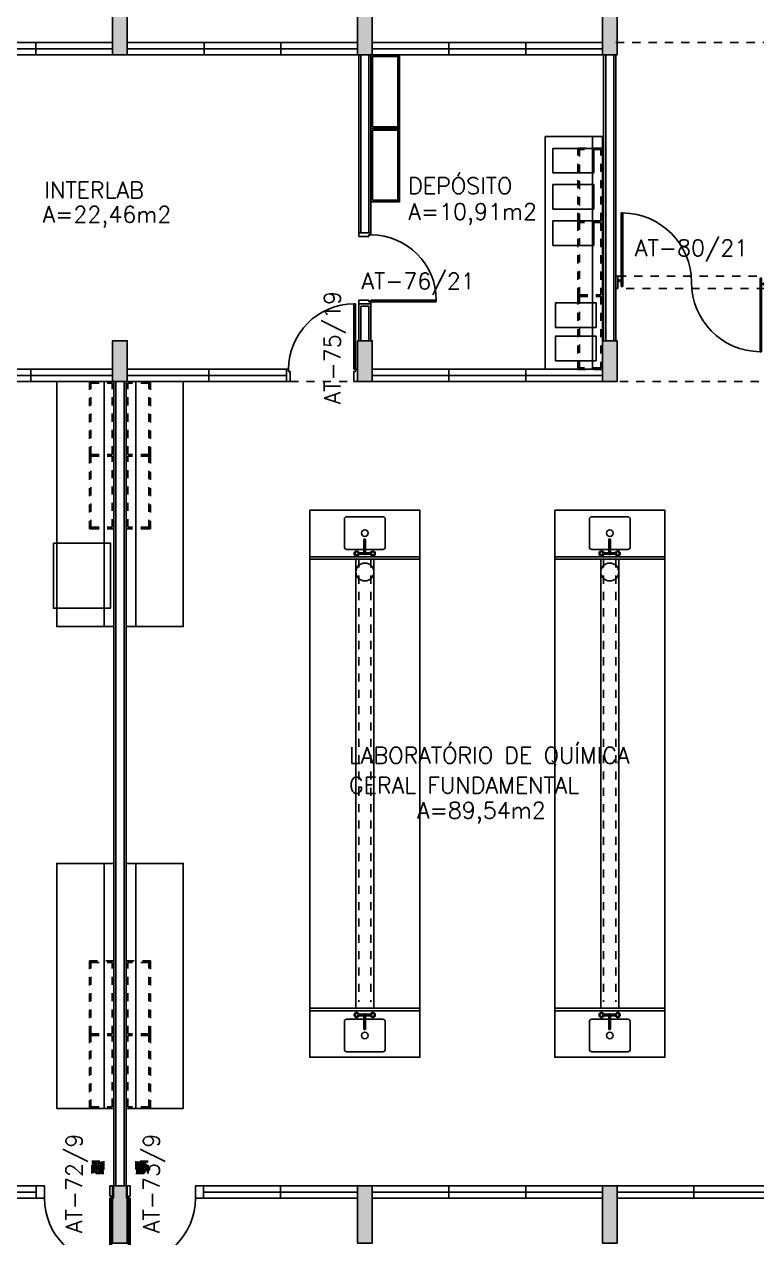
# Model space of a CAD drawing. Header units: metres. Extents: x -31 to 130, y -13 to 69.
# Drawn here: x 71.03 to 80, y -0.56 to 14.3 of the extents above; entities that cross this region are included whole.
import ezdxf

# ---------------------------------------------------------------- set-up
doc = ezdxf.new("R2010")
doc.units = ezdxf.units.M
doc.header["$LTSCALE"] = 0.002
doc.header["$MEASUREMENT"] = 0
doc.linetypes.add('HIDDEN', pattern=[9.525, 6.35, -3.175])
doc.linetypes.add('HIDDEN2', pattern=[4.7625, 3.175, -1.5875])
doc.layers.get('0').update_dxf_attribs({"linetype": 'CONTINUOUS'})
for name, color, linetype in [('ar-alv', 2, 'CONTINUOUS'), ('ar-armario', 1, 'CONTINUOUS'), ('ar-armarioproj', 1, 'HIDDEN'), ('ar-banc', 1, 'CONTINUOUS'), ('ar-castelo', 2, 'CONTINUOUS'), ('ar-equip', 2, 'CONTINUOUS'), ('ar-esq', 2, 'CONTINUOUS'), ('ar-estc', 1, 'CONTINUOUS'), ('ar-porta', 1, 'CONTINUOUS'), ('ar-proj', 1, 'HIDDEN'), ('ar-projarmario', 1, 'HIDDEN'), ('ar-ralo', 1, 'CONTINUOUS'), ('ar-reboco', 2, 'CONTINUOUS'), ('armario piso-teto', 1, 'CONTINUOUS'), ('banc', 1, 'CONTINUOUS'), ('banc-proj', 1, 'HIDDEN2'), ('bnc-1', 1, 'CONTINUOUS'), ('castelo', 2, 'CONTINUOUS'), ('COZ1', 1, 'CONTINUOUS'), ('DET-PIVO', 2, 'CONTINUOUS'), ('ENDEREÇO', 2, 'CONTINUOUS'), ('esq-01', 1, 'CONTINUOUS'), ('esq-02', 1, 'CONTINUOUS'), ('estc-01', 3, 'CONTINUOUS'), ('h-estc', 3, 'CONTINUOUS'), ('PROJ-MARCO', 1, 'HIDDEN'), ('ptm', 2, 'CONTINUOUS'), ('ralo', 1, 'HIDDEN2'), ('TEXTO', 2, 'CONTINUOUS'), ('TRNR1', 1, 'CONTINUOUS'), ('ÁREA', 2, 'CONTINUOUS')]:
    doc.layers.add(name, color=color, linetype=linetype)
doc.styles.add('UNB-100', font='simplex.shx', dxfattribs={"height": 0.2})
doc.styles.add('UNB1-100', font='simplex.shx', dxfattribs={"height": 0.2})

# ---------------------------------------------------------------- blocks, each defined once
blk = doc.blocks.new('plr01-01p')
at = {"layer": 'h-estc'}
blk.add_hatch(color=3, dxfattribs=at).paths.add_polyline_path([(0.09, 0.075), (-0.09, 0.075), (-0.09, -0.625), (0.09, -0.625)])
at = {"layer": 'estc-01', "color": 3}
blk.add_lwpolyline([(-0.09, 0.075), (-0.09, -0.625), (0.09, -0.625), (0.09, 0.075)], close=True, dxfattribs=at)
blk = doc.blocks.new('esq02-01p')
at = {"layer": 'esq-01'}
for p, q in [((2.91, 0), (0.09, 0)), ((1.03, -0.075), (1.03, 0.075)), ((1.97, -0.075), (1.97, 0.075))]:
    blk.add_line(p, q, dxfattribs=at)
at = {"layer": 'esq-02'}
blk.add_lwpolyline([(2.91, -0.075), (0.09, -0.075), (0.09, 0.075), (2.91, 0.075)], close=True, dxfattribs=at)
blk = doc.blocks.new('plr02-01p')
at = {"layer": 'h-estc'}
blk.add_hatch(color=3, dxfattribs=at).paths.add_polyline_path([(0.09, 0.075), (-0.09, 0.075), (-0.09, -0.425), (0.09, -0.425)])
at = {"layer": 'estc-01', "color": 3}
blk.add_lwpolyline([(-0.09, 0.075), (-0.09, -0.425), (0.09, -0.425), (0.09, 0.075)], close=True, dxfattribs=at)
blk = doc.blocks.new('esq15-01p')
at = {"layer": 'esq-01'}
for p, q in [((2.91, 0), (0.09, 0)), ((1.03, -0.075), (1.03, 0.075)), ((1.97, -0.075), (1.97, 0.075))]:
    blk.add_line(p, q, dxfattribs=at)
at = {"layer": 'esq-02'}
blk.add_lwpolyline([(2.91, -0.075), (0.09, -0.075), (0.09, 0.075), (2.91, 0.075)], close=True, dxfattribs=at)
blk = doc.blocks.new('pm-80-01p')
at = {"layer": 'ptm'}
for p, q in [((0.105, 0.075), (0.105, 0.875)), ((0.125, 0.875), (0.105, 0.875)), ((0.125, 0.075), (0.125, 0.875)), ((0.105, 0.075), (0.08, 0.075)), ((0.08, 0.075), (0.08, -0.075)), ((0.125, 0.075), (0.105, 0.075)), ((0.105, 0.075), (0.105, 0.05)), ((0.125, 0.05), (0.105, 0.05)), ((0.125, 0.05), (0.125, -0.075)), ((0.905, 0.05), (0.905, -0.075)), ((0.905, 0.05), (0.925, 0.05)), ((0.925, 0.075), (0.95, 0.075)), ((0.925, 0.075), (0.925, 0.05)), ((0.95, 0.075), (0.95, -0.075)), ((0.08, -0.075), (0.125, -0.075)), ((0.95, -0.075), (0.905, -0.075))]:
    blk.add_line(p, q, dxfattribs=at)
at = {"layer": 'ptm', "color": 1}
blk.add_arc((0.125, 0.075), 0.8, 360, 90, dxfattribs=at)
blk = doc.blocks.new('esq16-01p')
at = {"layer": 'esq-01'}
for p, q in [((2.025, 0), (0.075, 0)), ((1.075, 0.075), (1.075, -0.075)), ((2.025, 0.075), (2.025, -0.075))]:
    blk.add_line(p, q, dxfattribs=at)
at = {"layer": 'esq-02'}
blk.add_lwpolyline([(2.025, 0.075), (0.075, 0.075), (0.075, -0.075), (2.025, -0.075)], close=True, dxfattribs=at)
at = {"rotation": 180}
blk.add_blockref('pm-80-01p', (2.975, 0), dxfattribs=at)
blk = doc.blocks.new('TRNR-01P')
at = {"layer": 'TRNR1'}
for p, q in [((-0.009, 0.083), (-0.009, 0.011)), ((0, 0.009), (0.17, 0.009)), ((0.009, 0.083), (0.009, 0.009)), ((-0.009, -0.011), (-0.009, -0.083)), ((0, -0.009), (0.17, -0.009)), ((0.009, -0.009), (0.009, -0.083))]:
    blk.add_line(p, q, dxfattribs=at)
for centre in [(0, 0.1), (0, -0.1)]:
    blk.add_circle(centre, 0.02, dxfattribs=at)
for centre, radius, start, end in [((0, 0.1), 0.03, 289.4712, 250.5288), ((0, 0), 0.014, 130.0052, 229.9948), ((0, 0), 0.009, 90, 270), ((0.17, 0), 0.009, 270, 90), ((0, -0.1), 0.03, 109.4712, 70.5288)]:
    blk.add_arc(centre, radius, start, end, dxfattribs=at)
blk = doc.blocks.new('CUBAcoz-01P')
at = {"layer": 'COZ1'}
for p, q in [((-0.25, -0.4705), (-0.25, -0.1305)), ((-0.22, -0.1005), (0.22, -0.1005)), ((0.25, -0.4705), (0.25, -0.1305)), ((-0.22, -0.5005), (0.22, -0.5005))]:
    blk.add_line(p, q, dxfattribs=at)
blk.add_circle((0, -0.3005), 0.04, dxfattribs=at)
for centre, start, end in [((-0.22, -0.1305), 90, 180), ((0.22, -0.1305), 0, 90), ((-0.22, -0.4705), 180, 270), ((0.22, -0.4705), 270, 0)]:
    blk.add_arc(centre, 0.03, start, end, dxfattribs=at)
blk = doc.blocks.new('bnc-pq-01p')
at = {"layer": 'banc-proj'}
for p, q in [((-0.075, 6.525), (-0.075, 1.103)), ((0.075, 6.525), (0.075, 1.103))]:
    blk.add_line(p, q, dxfattribs=at)
at = {"layer": 'bnc-1'}
for p, q in [((-0.675, 6.525), (-0.675, 7.125)), ((-0.675, 7.125), (0.675, 7.125)), ((0.675, 7.125), (0.675, 6.525)), ((0.675, 6.555), (-0.675, 6.555)), ((-0.09, 6.525), (-0.675, 6.525)), ((-0.675, 1.025), (-0.675, 6.525)), ((0.675, 6.525), (0.09, 6.525)), ((0.09, 6.525), (0.675, 6.525)), ((0.675, 6.525), (0.675, 1.025)), ((-0.09, 1.025), (-0.675, 1.025)), ((0.675, 0.995), (-0.675, 0.995)), ((0.675, 1.025), (0.09, 1.025))]:
    blk.add_line(p, q, dxfattribs=at)
blk.add_lwpolyline([(-0.11, 1.025), (-0.675, 1.025), (-0.675, 0.425), (0.675, 0.425), (0.675, 1.025), (0.11, 1.025)], dxfattribs=at)
at = {"layer": 'castelo'}
for p, q in [((-0.11, 1.025), (-0.11, 6.525)), ((-0.11, 6.525), (0.11, 6.525)), ((0.11, 1.025), (0.11, 6.525)), ((-0.11, 1.025), (0.11, 1.025))]:
    blk.add_line(p, q, dxfattribs=at)
blk.add_circle((0, 6.368), 0.11, dxfattribs=at)
at = {"layer": 'bnc-1', "xscale": -1}
for name, p, rotation in [('CUBAcoz-01P', (0, 6.544), 180), ('TRNR-01P', (-0.002, 0.943), 90)]:
    blk.add_blockref(name, p, dxfattribs=dict(at, rotation=rotation))
at = {"layer": 'bnc-1', "rotation": 90}
blk.add_blockref('TRNR-01P', (-0.002, 6.595), dxfattribs=at)
at = {"layer": 'bnc-1'}
blk.add_blockref('CUBAcoz-01P', (0, 0.993), dxfattribs=at)
blk = doc.blocks.new('esq04-01p')
at = {"layer": 'esq-01'}
blk.add_line((1.975, 0), (0.09, 0), dxfattribs=at)
at = {"layer": 'esq-02'}
blk.add_line((1.0325, 0.075), (1.0325, -0.075), dxfattribs=at)
for points in [[(1.975, -0.075), (0.09, -0.075), (0.09, 0.075), (1.975, 0.075), (1.975, -0.075)], [(2.075, 0.075), (1.975, 0.075), (1.975, -0.075), (2.075, -0.075)]]:
    blk.add_lwpolyline(points, close=True, dxfattribs=at)
at = {"layer": 'ptm'}
for p, q in [((2.875, 0.075), (2.875, 0.875)), ((2.875, 0.875), (2.895, 0.875)), ((2.895, 0.075), (2.895, 0.875)), ((2.075, 0.075), (2.05, 0.075)), ((2.075, 0.075), (2.075, 0.05)), ((2.875, 0.075), (2.895, 0.075)), ((2.875, 0.05), (2.875, -0.075)), ((2.875, 0.05), (2.895, 0.05)), ((2.895, 0.075), (2.92, 0.075)), ((2.895, 0.075), (2.895, 0.05)), ((2.92, 0.075), (2.92, -0.075)), ((2.92, -0.075), (2.875, -0.075))]:
    blk.add_line(p, q, dxfattribs=at)
at = {"layer": 'ptm', "color": 1}
blk.add_arc((2.875, 0.075), 0.8, 90, 180, dxfattribs=at)
blk = doc.blocks.new('bnc-15p')
at = {"layer": 'banc', "color": 1}
blk.add_lwpolyline([(-1.5, 0), (1.5, 0), (1.5, 0.7), (-1.5, 0.7)], close=True, dxfattribs=at)
blk = doc.blocks.new('bnc-09p')
at = {"layer": 'banc', "color": 1}
blk.add_lwpolyline([(-1.425, 0), (1.425, 0), (1.425, 0.7), (-1.425, 0.7)], close=True, dxfattribs=at)
blk = doc.blocks.new('pm-dp90-01p')
at = {"layer": 'DET-PIVO'}
for centre in [(-0.85, 0), (0.85, 0)]:
    blk.add_circle(centre, 0.005, dxfattribs=at)
at = {"layer": 'PROJ-MARCO'}
for p, q in [((0.9, 0.075), (-0.9, 0.075)), ((-0.9, -0.075), (0.9, -0.075))]:
    blk.add_line(p, q, dxfattribs=at)
at = {"layer": 'ptm'}
for p, q in [((0.84, -0.05), (0.84, 0.85)), ((0.84, 0.85), (0.86, 0.85)), ((0.86, -0.05), (0.86, 0.85)), ((-0.925, -0.075), (-0.925, 0.075)), ((-0.925, 0.075), (-0.9, 0.075)), ((-0.9, -0.075), (-0.9, 0.075)), ((-0.86, 0.05), (-0.86, -0.85)), ((-0.84, 0.05), (-0.86, 0.05)), ((-0.84, 0.05), (-0.84, -0.85)), ((0.88, 0.03), (0.9, 0.03)), ((0.88, 0.01), (0.88, 0.03)), ((0.88, 0.01), (0.9, 0.01)), ((0.9, 0.075), (0.925, 0.075)), ((0.9, 0.075), (0.9, -0.075)), ((0.925, 0.075), (0.925, -0.075)), ((-0.9, -0.075), (-0.925, -0.075)), ((-0.88, -0.01), (-0.9, -0.01)), ((-0.88, -0.03), (-0.9, -0.03)), ((-0.88, -0.01), (-0.88, -0.03)), ((0.84, -0.05), (0.86, -0.05)), ((0.925, -0.075), (0.9, -0.075)), ((-0.84, -0.85), (-0.86, -0.85))]:
    blk.add_line(p, q, dxfattribs=at)
at = {"layer": 'ptm', "color": 1}
for centre, start, end in [((0.85, 0), 90.6743, 180), ((-0.85, 0), 270.6743, 0)]:
    blk.add_arc(centre, 0.85, start, end, dxfattribs=at)
blk = doc.blocks.new('mob-ar2')
at = {"layer": 'ar-armarioproj'}
for p, q in [((-0.9025, 0.3), (-0.9025, 0)), ((-0.0025, 0.3), (-0.9025, 0.3)), ((-0.4525, 0.28), (-0.4525, 0.3)), ((-0.0025, 0.28), (-0.0025, 0.3)), ((0.9025, 0.3), (0.0025, 0.3)), ((0.0025, 0.28), (0.0025, 0.3)), ((0.4525, 0.28), (0.4525, 0.3)), ((0.9025, 0.28), (0.9025, 0.3)), ((-0.8825, 0.28), (-0.9025, 0.28)), ((-0.01, 0.28), (-0.8925, 0.28)), ((-0.8825, 0.28), (-0.8825, 0.02)), ((-0.01, 0.28), (-0.01, 0.02)), ((-0.01, 0.28), (0.01, 0.28)), ((0.01, 0.28), (0.01, 0.02)), ((0.8925, 0.28), (0.01, 0.28)), ((0.8825, 0.28), (0.8825, 0.02)), ((0.8825, 0.28), (0.9025, 0.28)), ((0.9025, 0.28), (0.9025, 0)), ((-0.01, 0.02), (-0.8825, 0.02)), ((0.01, 0), (-0.01, 0)), ((0.8825, 0.02), (0.01, 0.02)), ((-0.01, 0), (-0.9025, 0)), ((0.8825, 0), (0.01, 0)), ((0.9025, 0), (0.8825, 0))]:
    blk.add_line(p, q, dxfattribs=at)
blk = doc.blocks.new('mob-ar3')
at = {"layer": 'ar-armarioproj'}
for p, q in [((-1.3825, 0), (-1.3825, 0.3)), ((-0.49, 0.3), (-1.3825, 0.3)), ((-1.3825, 0.28), (-1.3825, 0.3)), ((-1.3825, 0.28), (-1.3825, 0.3)), ((-0.9325, 0.28), (-0.9325, 0.3)), ((-0.49, 0.3), (-0.4825, 0.3)), ((-0.4825, 0.28), (-0.4825, 0.3)), ((-0.4775, 0.3), (-0.47, 0.3)), ((-0.4775, 0.28), (-0.4775, 0.3)), ((0.415, 0.3), (-0.47, 0.3)), ((-0.0275, 0.28), (-0.0275, 0.3)), ((0.415, 0.3), (0.4225, 0.3)), ((0.4225, 0.28), (0.4225, 0.3)), ((0.4275, 0.28), (0.4275, 0.3)), ((0.4275, 0.3), (0.435, 0.3)), ((0.435, 0.3), (1.3075, 0.3)), ((0.8775, 0.28), (0.8775, 0.3)), ((1.3075, 0.3), (1.3275, 0.3)), ((1.3275, 0), (1.3275, 0.3)), ((-0.48, 0.28), (-1.3825, 0.28)), ((-1.3625, 0.02), (-1.3625, 0.28)), ((-0.49, 0.28), (-0.49, 0.02)), ((0.425, 0.28), (-0.48, 0.28)), ((-0.47, 0.28), (-0.47, 0.02)), ((0.415, 0.02), (0.415, 0.28)), ((0.425, 0.28), (1.3275, 0.28)), ((0.435, 0.02), (0.435, 0.28)), ((1.3075, 0.02), (1.3075, 0.28)), ((-0.49, 0.02), (-1.3625, 0.02)), ((0.415, 0.02), (-0.47, 0.02)), ((0.435, 0.02), (1.3075, 0.02)), ((1.3275, 0), (-1.3825, 0))]:
    blk.add_line(p, q, dxfattribs=at)
blk = doc.blocks.new('mob-ar4')
at = {"layer": 'armario piso-teto'}
for p, q in [((-0.47, 0.3), (0.43, 0.3)), ((-0.47, 0.28), (-0.47, 0.3)), ((-0.47, 0.3), (-0.47, 0.28)), ((-0.02, 0.3), (-0.02, 0.28)), ((0.43, 0.3), (0.43, 0.28)), ((-0.47, 0.28), (-0.47, -0.05)), ((-0.45, 0.28), (-0.47, 0.28)), ((-0.46, 0.28), (0.41, 0.28)), ((-0.45, 0.28), (-0.45, -0.03)), ((0.41, 0.28), (0.41, -0.03)), ((0.41, 0.28), (0.43, 0.28)), ((0.43, 0.28), (0.43, -0.05)), ((-0.47, -0.05), (0.43, -0.05)), ((-0.45, -0.03), (0.41, -0.03))]:
    blk.add_line(p, q, dxfattribs=at)
blk = doc.blocks.new('ralo-15cm')
at = {"layer": 'ralo'}
h = blk.add_hatch(dxfattribs=at)
h.set_pattern_fill('DOTS', color=256, scale=0.005, style=0)
h.set_pattern_definition([(0, (-210.436618, -163.386024), (0.00396875, 0.0079375), [0, -0.0079375])])
h.paths.add_polyline_path([(0.07, 0.064, 0.109147), (0.065, 0.07), (0.044, 0.07, 0.234403), (0.037, 0.056, 0.031938), (0.037, 0.054, -0.085518), (0.053, 0.038, 0.304982), (0.07, 0.048)])
h.paths.add_polyline_path([(-0.047, 0.07), (-0.065, 0.07, 0.101422), (-0.07, 0.065), (-0.07, 0.047, 0.322568), (-0.052, 0.04, -0.06492), (-0.04, 0.051, 0.065904), (-0.039, 0.056, 0.253091)])
h.paths.add_polyline_path([(-0.054, -0.037, 0.248259), (-0.07, -0.043), (-0.07, -0.068, 0.039546), (-0.068, -0.07), (-0.044, -0.07, 0.224729), (-0.037, -0.055, 0.030017), (-0.037, -0.053, -0.089405)])
h.paths.add_polyline_path([(0.07, -0.042, 0.270307), (0.052, -0.039, -0.063767), (0.041, -0.051, 0.073161), (0.04, -0.056, 0.228135), (0.047, -0.07), (0.069, -0.07, 0.013274), (0.07, -0.069)])
for p, q in [((-0.047, 0.002), (-0.062, 0.002)), ((-0.027, 0.002), (-0.044, 0.002)), ((-0.021, 0.042), (-0.029, 0.055)), ((-0.009, 0.002), (-0.024, 0.002)), ((-0.011, 0.024), (-0.02, 0.04)), ((-0.003, 0.009), (-0.01, 0.022)), ((0.007, 0.007), (0.014, 0.02)), ((0.015, 0.022), (0.024, 0.037)), ((0.026, 0.039), (0.033, 0.052)), ((-0.026, -0.039), (-0.033, -0.052)), ((-0.015, -0.022), (-0.024, -0.037)), ((-0.007, -0.007), (-0.014, -0.02)), ((0.002, -0.009), (0.01, -0.022)), ((0.009, -0.003), (0.024, -0.003)), ((0.011, -0.024), (0.02, -0.04)), ((0.021, -0.042), (0.029, -0.055)), ((0.027, -0.003), (0.044, -0.003)), ((0.047, -0.003), (0.062, -0.003))]:
    blk.add_line(p, q, dxfattribs=at)
for points in [[(-0.075, -0.075), (0.075, -0.075), (0.075, 0.075), (-0.075, 0.075)], [(-0.07, -0.07), (0.07, -0.07), (0.07, 0.07), (-0.07, 0.07)]]:
    blk.add_lwpolyline(points, close=True, dxfattribs=at)
for radius in [0.065, 0.00337]:
    blk.add_circle((0, 0), radius, dxfattribs=at)
for radius, start, end in [(0.0617, 152.3206, 177.6794), (0.0617, 122.3206, 147.6794), (0.0468, 153.0651, 176.9349), (0.0443, 153.2384, 176.7616), (0.0468, 123.0651, 146.9349), (0.0443, 123.2384, 146.7616), (0.0617, 92.3206, 117.6794), (0.0268, 155.3615, 174.6385), (0.0243, 155.916, 174.084), (0.0268, 125.3615, 144.6385), (0.0468, 93.0651, 116.9349), (0.0443, 93.2384, 116.7616), (0.0243, 125.916, 144.084), (0.0268, 95.3615, 114.6385), (0.0243, 95.916, 114.084), (0.0617, 62.3206, 87.6794), (0.0468, 63.0651, 86.9349), (0.0443, 63.2384, 86.7616), (0.0268, 65.3615, 84.6385), (0.0243, 65.916, 84.084), (0.0243, 35.916, 54.084), (0.0268, 35.3615, 54.6385), (0.0243, 5.916, 24.084), (0.0443, 33.2384, 56.7616), (0.0268, 5.3615, 24.6385), (0.0468, 33.0651, 56.9349), (0.0617, 32.3206, 57.6794), (0.0443, 3.2384, 26.7616), (0.0468, 3.0651, 26.9349), (0.0617, 2.3206, 27.6794), (0.0617, 182.3206, 207.6794), (0.0617, 212.3206, 237.6794), (0.0468, 183.0651, 206.9349), (0.0443, 183.2384, 206.7616), (0.0468, 213.0651, 236.9349), (0.0443, 213.2384, 236.7616), (0.0617, 242.3206, 267.6794), (0.0268, 185.3615, 204.6385), (0.0243, 185.916, 204.084), (0.0268, 215.3615, 234.6385), (0.0468, 243.0651, 266.9349), (0.0243, 215.916, 234.084), (0.0443, 243.2384, 266.7616), (0.0268, 245.3615, 264.6385), (0.0243, 245.916, 264.084), (0.0243, 275.916, 294.084), (0.0268, 275.3615, 294.6385), (0.0443, 273.2384, 296.7616), (0.0468, 273.0651, 296.9349), (0.0617, 272.3206, 297.6794), (0.0243, 305.916, 324.084), (0.0268, 305.3615, 324.6385), (0.0243, 335.916, 354.084), (0.0268, 335.3615, 354.6385), (0.0443, 303.2384, 326.7616), (0.0468, 303.0651, 326.9349), (0.0617, 302.3206, 327.6794), (0.0443, 333.2384, 356.7616), (0.0468, 333.0651, 356.9349), (0.0617, 332.3206, 357.6794)]:
    blk.add_arc((0, 0), radius, start, end, dxfattribs=at)
blk = doc.blocks.new('esq16b-01p')
at = {"layer": 'esq-01'}
for p, q in [((2.91, 0), (0.09, 0)), ((1.03, -0.075), (1.03, 0.075)), ((1.97, -0.075), (1.97, 0.075))]:
    blk.add_line(p, q, dxfattribs=at)
at = {"layer": 'esq-02'}
blk.add_lwpolyline([(2.91, -0.075), (0.09, -0.075), (0.09, 0.075), (2.91, 0.075)], close=True, dxfattribs=at)

msp = doc.modelspace()

# ---------------------------------------------------------------- linework, layer by layer
at = {"layer": 'ar-alv'}
for p, q in [((75.15, 13.925), (75.15, 11.745)), ((75.25, 13.925), (75.25, 11.745)), ((78.15, 13.925), (78.15, 10.425)), ((78.25, 13.925), (78.25, 10.425)), ((75.25, 11.745), (75.15, 11.745)), ((75.15, 10.85), (75.25, 10.85)), ((75.15, 10.85), (75.15, 10.425)), ((75.25, 10.85), (75.25, 10.425)), ((72.15, 9.925), (72.15, 0.075)), ((72.25, 9.925), (72.25, 0.075))]:
    msp.add_line(p, q, dxfattribs=at)
at = {"layer": 'ar-castelo'}
for points in [[(77.99, 10.075), (78.11, 10.075), (78.11, 12.925), (77.99, 12.925)], [(72.125, 6.925), (72.005, 6.925), (72.005, 9.925), (72.125, 9.925)], [(72.275, 6.925), (72.395, 6.925), (72.395, 9.925), (72.275, 9.925)], [(72.125, 1.025), (72.005, 1.025), (72.005, 4.025), (72.125, 4.025)], [(72.275, 1.025), (72.395, 1.025), (72.395, 4.025), (72.275, 4.025)]]:
    msp.add_lwpolyline(points, close=True, dxfattribs=at)
at = {"layer": 'ar-equip'}
for points in [[(78.003, 12.479), (77.503, 12.479), (77.503, 12.779), (78.003, 12.779)], [(78.003, 12.036), (77.503, 12.036), (77.503, 12.336), (78.003, 12.336)], [(78.003, 11.593), (77.503, 11.593), (77.503, 11.893), (78.003, 11.893)], [(78.034, 10.587), (77.534, 10.587), (77.534, 10.887), (78.034, 10.887)], [(78.034, 10.18), (77.534, 10.18), (77.534, 10.48), (78.034, 10.48)], [(71.384, 7.948), (71.384, 7.148), (72.084, 7.148), (72.084, 7.948)]]:
    msp.add_lwpolyline(points, close=True, dxfattribs=at)
at = {"layer": 'ar-proj'}
for p, q in [((78.275, 14.075), (81.125, 14.075)), ((78.125, 9.925), (84.125, 9.925))]:
    msp.add_line(p, q, dxfattribs=at)
at = {"layer": 'ar-projarmario'}
msp.add_line((74.285, 9.925), (75.065, 9.925), dxfattribs=at)
at = {"layer": 'ar-reboco'}
for p, q in [((75.125, 13.925), (75.125, 11.727)), ((75.275, 13.925), (75.275, 11.727)), ((78.125, 13.925), (78.125, 10.425)), ((78.275, 13.925), (78.275, 10.425)), ((75.125, 10.875), (75.125, 10.425)), ((75.125, 10.875), (75.275, 10.875)), ((75.275, 10.875), (75.275, 10.425)), ((72.125, 9.925), (72.125, 0.075)), ((72.275, 9.925), (72.275, 0.075))]:
    msp.add_line(p, q, dxfattribs=at)

# ---------------------------------------------------------------- block references
at = {"layer": 'ar-armario', "rotation": 269.9999999999999}
for p in [(75.325, 13.455), (75.325, 12.555)]:
    msp.add_blockref('mob-ar4', p, dxfattribs=at)
at = {"layer": 'ar-armarioproj'}
for name, p, rotation in [('mob-ar3', (78.11, 11.457), 90), ('mob-ar2', (72.275, 9.023), 270), ('mob-ar2', (72.275, 1.927), 270)]:
    msp.add_blockref(name, p, dxfattribs=dict(at, rotation=rotation))
at = {"layer": 'ar-armarioproj', "xscale": -1, "rotation": 90}
for p in [(72.125, 9.023), (72.125, 1.927)]:
    msp.add_blockref('mob-ar2', p, dxfattribs=at)
at = {"layer": 'ar-banc'}
for name, p, rotation in [('bnc-09p', (78.11, 11.5), 90), ('bnc-15p', (72.125, 8.425), 90.00000000000078), ('bnc-15p', (72.275, 2.525), 269.9999999999992)]:
    msp.add_blockref(name, p, dxfattribs=dict(at, rotation=rotation))
at = {"layer": 'ar-banc', "xscale": -1}
for p, rotation in [((72.275, 8.425), 269.9999999999992), ((72.125, 2.525), 90.0000000000008)]:
    msp.add_blockref('bnc-15p', p, dxfattribs=dict(at, rotation=rotation))
at = {"layer": 'ar-banc'}
for p in [(75.2, 1.225), (78.2, 1.225)]:
    msp.add_blockref('bnc-pq-01p', p, dxfattribs=at)
at = {"layer": 'ar-esq', "xscale": -1, "rotation": 180}
for name, p in [('esq15-01p', (69.2, 14)), ('esq15-01p', (72.2, 14)), ('esq15-01p', (75.2, 14)), ('esq16-01p', (72.215, 10)), ('esq04-01p', (69.2, 0)), ('esq02-01p', (75.2, 0)), ('esq02-01p', (78.2, 0))]:
    msp.add_blockref(name, p, dxfattribs=at)
at = {"layer": 'ar-esq', "rotation": 180}
for name, p in [('esq16-01p', (72.185, 10)), ('esq04-01p', (75.2, 0))]:
    msp.add_blockref(name, p, dxfattribs=at)
at = {"layer": 'ar-esq'}
msp.add_blockref('esq16b-01p', (75.2, 10), dxfattribs=at)
at = {"layer": 'ar-estc', "xscale": -1, "rotation": 180}
for name, p in [('plr01-01p', (72.2, 14)), ('plr01-01p', (75.2, 14)), ('plr01-01p', (78.2, 14)), ('plr02-01p', (72.2, 10)), ('plr02-01p', (75.2, 10)), ('plr02-01p', (78.2, 10))]:
    msp.add_blockref(name, p, dxfattribs=at)
at = {"layer": 'ar-estc'}
for p in [(72.2, 0), (75.2, 0), (78.2, 0)]:
    msp.add_blockref('plr01-01p', p, dxfattribs=at)
at = {"layer": 'ar-porta', "xscale": -1}
msp.add_blockref('pm-dp90-01p', (79.2, 11.14), dxfattribs=at)
at = {"layer": 'ar-porta', "xscale": -1, "rotation": 270}
msp.add_blockref('pm-80-01p', (75.2, 10.795), dxfattribs=at)
at = {"layer": 'ar-ralo', "xscale": -1}
msp.add_blockref('ralo-15cm', (71.929, 0.302), dxfattribs=at)
at = {"layer": 'ar-ralo'}
msp.add_blockref('ralo-15cm', (72.471, 0.302), dxfattribs=at)

# ---------------------------------------------------------------- texts
at = {"layer": 'ENDEREÇO', "style": 'UNB-100'}
for s, p in [('AT-80/21', (78.508, 11.462)), ('AT-76/21', (75.158, 11.055))]:
    msp.add_text(s, height=0.2, dxfattribs=at).set_placement(p)
for s, p in [('AT-75/19', (74.901, 9.646)), ('AT-72/9', (71.738, -0.502)), ('AT-73/9', (72.686, -0.502))]:
    msp.add_text(s, height=0.2, rotation=90, dxfattribs=at).set_placement(p)
at = {"layer": 'TEXTO', "style": 'UNB1-100'}
for s, p in [('DEPÓSITO', (75.73, 12.222)), ('INTERLAB', (71.276, 12.169)), ('LABORATÓRIO DE QUÍMICA', (75.006, 5.248)), ('GERAL FUNDAMENTAL', (75.006, 4.882))]:
    msp.add_text(s, height=0.2, dxfattribs=at).set_placement(p)
at = {"layer": 'ÁREA', "style": 'UNB1-100'}
for s, p in [('A=22,46m2', (71.253, 11.871)), ('A=10,91m2', (75.732, 11.906)), ('A=89,54m2', (75.839, 4.575))]:
    msp.add_text(s, height=0.2, dxfattribs=at).set_placement(p)

doc.saveas('drawing.dxf')
